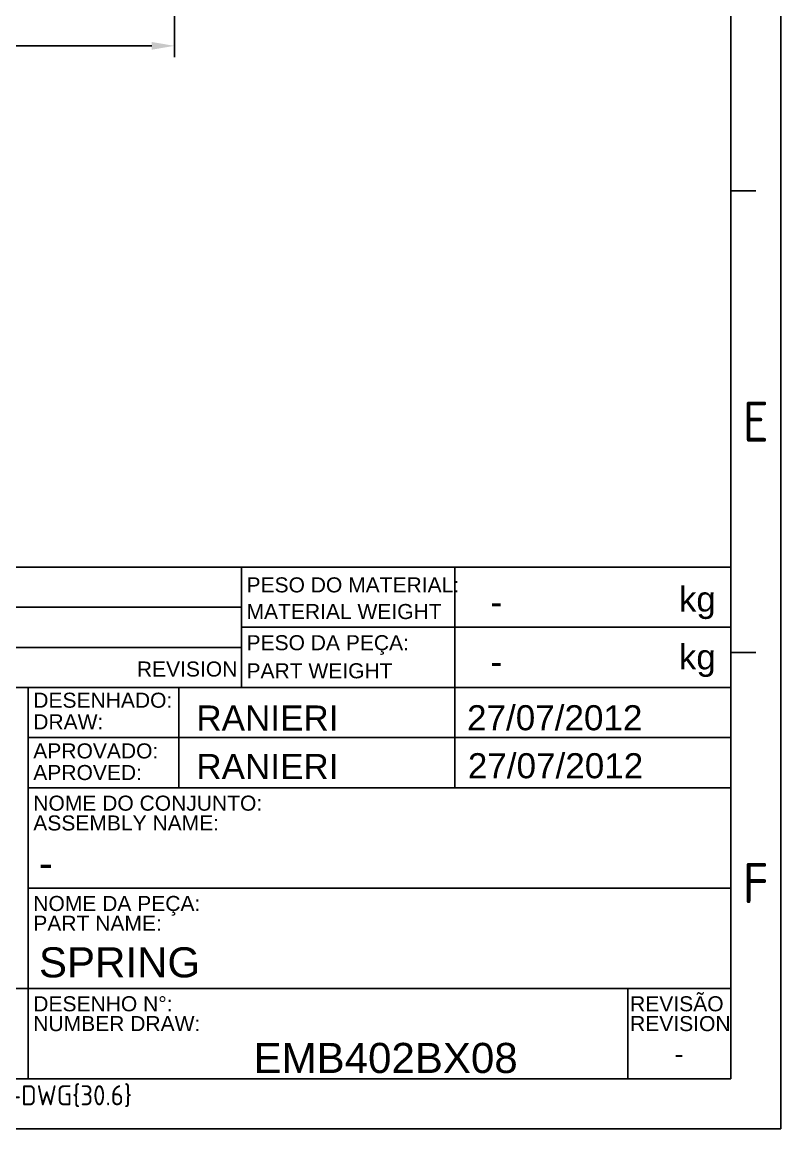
# Model space of a CAD drawing. Header units: millimetres. Extents: x 4575 to 4796, y 1257 to 1565.
# Drawn here: x 4712.9 to 4795.9, y 1256.9 to 1378 of the extents above; entities that cross this region are included whole.
import ezdxf
from ezdxf.enums import TextEntityAlignment as Align

# ---------------------------------------------------------------- set-up
doc = ezdxf.new("R2010")
doc.units = ezdxf.units.MM
doc.layers.add('AM_5', color=3, linetype='Continuous', lineweight=25)
doc.styles.add('ACISOTS', font='isocp.shx', dxfattribs={"height": 1})
doc.styles.get("Standard").update_dxf_attribs({"font": 'arial.ttf'})
doc.dimstyles.new('ISO-25', dxfattribs={"dimtxt": 3, "dimasz": 2.5, "dimexe": 1.25, "dimexo": 0.625, "dimtad": 1, "dimtxsty": 'Standard', "dimcen": 2.5, "dimadec": 0, "dimazin": 0, "dimtfac": 1, "dimtmove": 0, "dimatfit": 3, "dimfxl": 1, "dimarcsym": 0})

# ---------------------------------------------------------------- blocks, each defined once
blk = doc.blocks.new('*D11')
at = {"layer": 'AM_5', "color": 0, "lineweight": -2, "transparency": 16777216}
for p, q in [((4729.59, 1399.41), (4729.59, 1374.12)), ((4654.56, 1398.15), (4654.56, 1374.12)), ((4657.06, 1375.37), (4727.09, 1375.37))]:
    blk.add_line(p, q, dxfattribs=at)
at = {"layer": 'AM_5', "color": 0, "transparency": 16777216}
for points in [[(4657.06, 1375.79), (4657.06, 1374.95), (4654.56, 1375.37)], [(4727.09, 1375.79), (4727.09, 1374.95), (4729.59, 1375.37)]]:
    blk.add_solid(points, dxfattribs=at)
at = {"layer": 'Defpoints', "color": 0, "transparency": 16777216}
for p in [(4729.59, 1400.04), (4654.56, 1398.77), (4729.59, 1375.37)]:
    blk.add_point(p, dxfattribs=at)
at = {"layer": 'AM_5', "color": 0, "transparency": 16777216, "insert": (4692.08, 1377.52), "char_height": 3, "attachment_point": 5}
blk.add_mtext('75.5', dxfattribs=at)

msp = doc.modelspace()

# ---------------------------------------------------------------- linework, layer by layer
at = {"color": 135, "lineweight": 25}
for p, q in [((4795.909, 1565.318), (4795.909, 1256.861)), ((4793.165, 1359.497), (4790.421, 1359.497)), ((4793.165, 1309.002), (4790.421, 1309.002)), ((4795.909, 1256.861), (4575.269, 1256.861))]:
    msp.add_line(p, q, dxfattribs=at)
for p, q in [((4790.421, 1262.349), (4790.421, 1559.829)), ((4790.421, 1318.332), (4597.223, 1318.332)), ((4736.905, 1305.16), (4736.905, 1318.332)), ((4760.234, 1318.332), (4760.234, 1311.746)), ((4790.421, 1262.349), (4790.421, 1318.332)), ((4736.905, 1313.942), (4597.223, 1313.942)), ((4736.905, 1311.746), (4790.421, 1311.746)), ((4760.234, 1311.746), (4760.234, 1305.16)), ((4597.223, 1309.551), (4736.905, 1309.551)), ((4597.223, 1305.16), (4713.581, 1305.16)), ((4713.581, 1305.16), (4713.581, 1284.303)), ((4713.581, 1305.16), (4790.421, 1305.16)), ((4730.046, 1305.16), (4730.046, 1294.183)), ((4760.234, 1305.16), (4760.234, 1294.183)), ((4713.581, 1299.671), (4790.421, 1299.671)), ((4713.581, 1294.183), (4790.421, 1294.183)), ((4713.581, 1284.303), (4713.581, 1272.228)), ((4713.581, 1283.206), (4790.421, 1283.206)), ((4713.581, 1272.228), (4597.223, 1272.228)), ((4713.581, 1262.349), (4713.581, 1272.228)), ((4713.581, 1272.228), (4779.444, 1272.228)), ((4779.173, 1272.228), (4779.173, 1262.349)), ((4790.421, 1272.228), (4779.444, 1272.228)), ((4597.223, 1262.349), (4790.421, 1262.349)), ((4597.223, 1262.349), (4790.421, 1262.349))]:
    msp.add_line(p, q)

# ---------------------------------------------------------------- texts
at = {"color": 135, "lineweight": 25, "style": 'ACISOTS'}
for s, p in [('E', (4793.165, 1334.249)), ('F', (4793.165, 1283.754))]:
    msp.add_text(s, height=4.391, dxfattribs=at).set_placement(p, align=Align.MIDDLE)
for s, height, p in [('PESO DO MATERIAL:', 1.64657, (4737.458, 1315.564)), ('kg', 2.7443, (4784.748, 1313.459)), ('MATERIAL WEIGHT', 1.64657, (4737.458, 1312.648)), ('PESO DA PEÇA:', 1.64657, (4737.458, 1309.236)), ('kg', 2.7443, (4784.748, 1307.128)), ('REVISION', 1.6466, (4725.465, 1306.356)), ('PART WEIGHT', 1.64657, (4737.458, 1306.163)), ('DESENHADO:', 1.6466, (4714.134, 1302.943)), ('DRAW:', 1.6466, (4714.134, 1300.575)), ('APROVADO:', 1.6466, (4714.134, 1297.398)), ('APROVED:', 1.6466, (4714.134, 1295.029)), ('NOME DO CONJUNTO:', 1.64657, (4714.134, 1291.679)), ('ASSEMBLY NAME:', 1.64657, (4714.134, 1289.511)), ('NOME DA PEÇA:', 1.64657, (4714.134, 1280.702)), ('PART NAME:', 1.6466, (4714.134, 1278.534)), ('REVISÃO', 1.6466, (4779.418, 1269.725)), ('DESENHO N%%d:', 1.64657, (4714.134, 1269.725)), ('NUMBER DRAW:', 1.64657, (4714.134, 1267.557)), ('REVISION', 1.6466, (4779.418, 1267.557))]:
    msp.add_text(s, height=height).set_placement(p)
for p in [(4764.143, 1314.52), (4764.143, 1307.989)]:
    msp.add_attdef('-', text='', height=2.744).set_placement(p, align=Align.MIDDLE_LEFT)
for tag, p, height in [('RANIERI', (4731.97, 1300.445), 2.744), ('27/07/2012', (4761.583, 1300.477), 2.744), ('RANIERI', (4731.968, 1295.134), 2.744), ('27/07/2012', (4761.671, 1295.225), 2.744), ('-', (4714.754, 1284.33), 3.293), ('SPRING', (4714.754, 1273.436), 3.293), ('EMB402BX08', (4738.229, 1262.975), 3.293)]:
    msp.add_attdef(tag, p, '', height=height)
msp.add_attdef('-', text='', height=2.147).set_placement((4784.777, 1265.082), align=Align.MIDDLE_CENTER)
at = {"color": 135, "style": 'ACISOTS'}
msp.add_attdef('GEN-TITLE-DWG{30.6}', (4698.766, 1259.436), '', height=2.195, dxfattribs=at)

# ---------------------------------------------------------------- dimensions: what is measured, and where the dimension line sits
at = {"layer": 'AM_5'}
dim = msp.add_linear_dim(base=(4729.593, 1375.37), p1=(4654.56, 1398.771), p2=(4729.593, 1400.035), text='75.5', dimstyle='ISO-25', dxfattribs=at)
dim.commit()
dim.dimension.update_dxf_attribs({"geometry": '*D11', "text_midpoint": (4692.076, 1377.52)})

doc.saveas('drawing.dxf')
